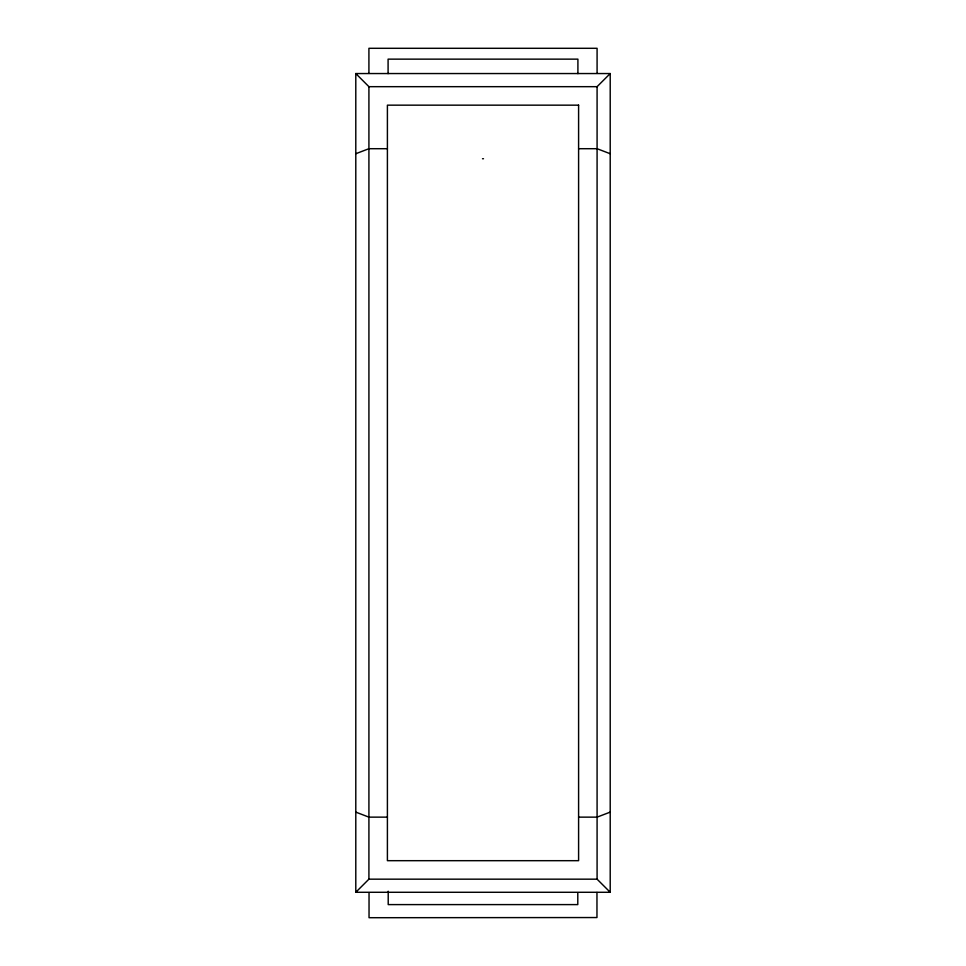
<?xml version="1.0" encoding="UTF-8"?>
<svg xmlns="http://www.w3.org/2000/svg" width="966" height="966" viewBox="0 0 966 966"><rect width="100%" height="100%" fill="white"/><g stroke="black" fill="none" stroke-linecap="round" stroke-linejoin="round"><path stroke-width="1.45" d="M610.21 892.282L597.085 879.169L597.085 86.674L610.21 73.549L355.79 73.549L355.79 892.282L610.21 892.282L610.21 73.549M355.79 892.282L368.915 879.169L368.915 86.674L355.79 73.549M355.79 153.727L368.915 148.704L387.402 148.704M610.21 812.116L597.085 817.139L578.598 817.139M368.915 86.674L597.085 86.674M578.598 148.704L597.085 148.704L610.21 153.727M482.517 158.738L483.483 158.738M387.402 817.139L368.915 817.139L355.79 812.116M368.915 879.169L597.085 879.169M597.085 73.392L597.085 48.3L368.915 48.3L368.915 73.392M596.964 892.451L596.964 917.543L388.211 917.7L369.036 917.7L369.036 892.608M577.909 73.633L577.909 59.143L388.09 59.143L388.09 73.633M577.789 892.632L577.789 904.599L388.211 904.599L388.211 891.22M578.598 105.161L387.402 105.161L387.402 860.682L578.598 860.682L578.598 105.161"/></g></svg>
